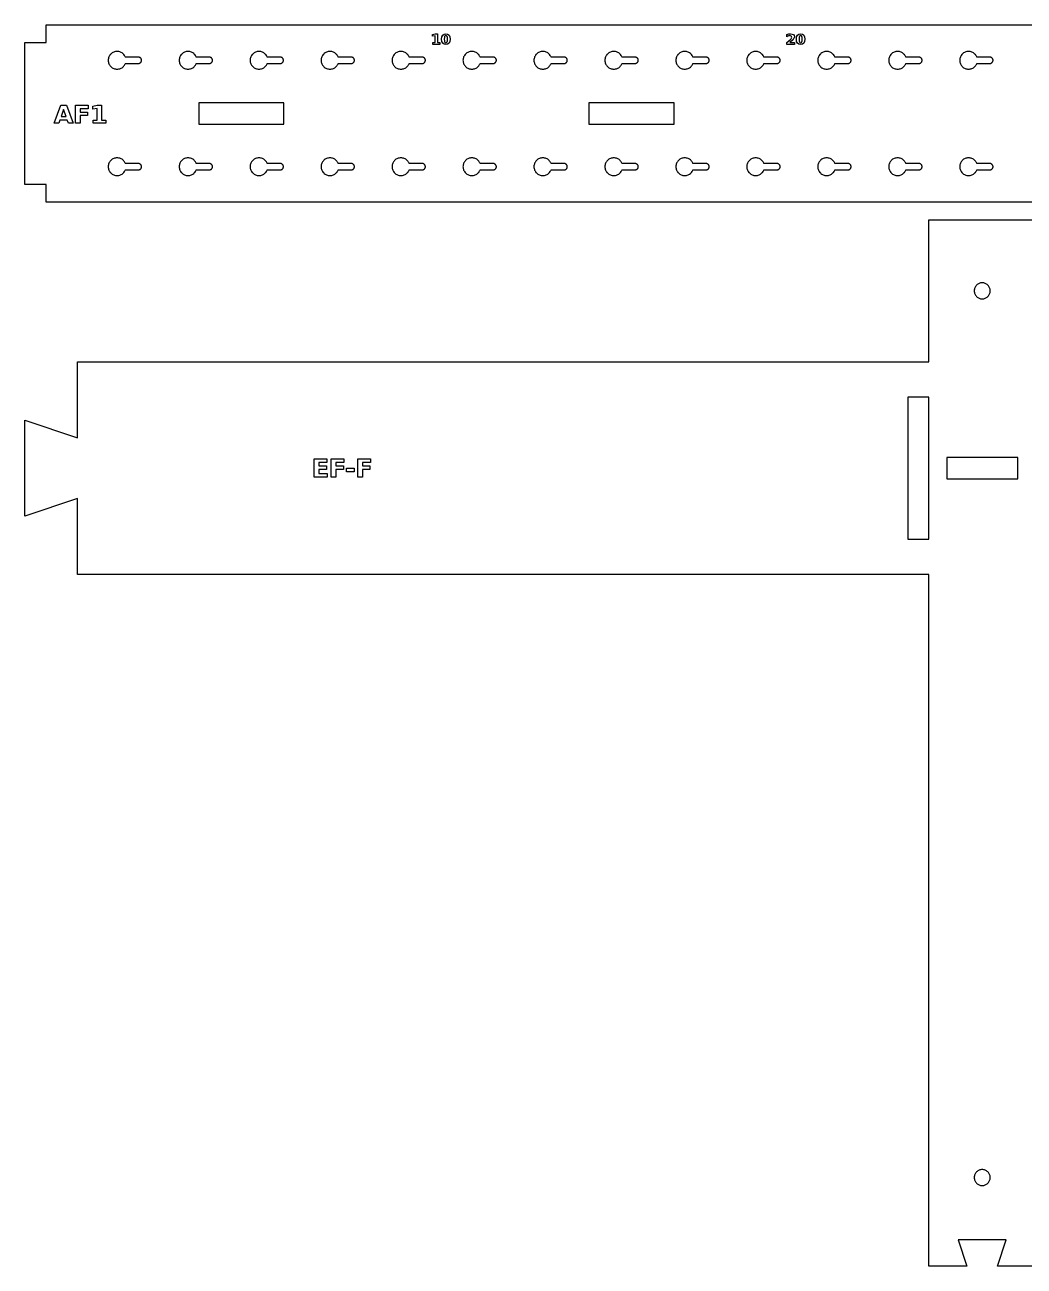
# Model space of a CAD drawing. Header units: millimetres. Extents: x 12 to 587, y 12 to 362.
# Drawn here: x 12.5 to 294.2, y 12.5 to 362.5 of the extents above; entities that cross this region are included whole.
import ezdxf

# ---------------------------------------------------------------- set-up
doc = ezdxf.new("R2010")
doc.units = ezdxf.units.MM
doc.layers.add('CUT', color=1, linetype='Continuous')
doc.layers.add('ENGRAVE', color=5, linetype='Continuous')

msp = doc.modelspace()

# ---------------------------------------------------------------- linework, layer by layer
at = {"layer": 'CUT', "color": 1}
for points in [[(18.5, 362.5), (448.5, 362.5), (448.5, 343.24), (458.4, 346.5), (458.4, 328.5), (448.5, 331.76), (448.5, 312.5), (18.5, 312.5), (18.5, 317.5), (12.5, 317.5), (12.5, 357.5), (18.5, 357.5)], [(40.43, 350.91), (40.58, 351.11), (40.7, 351.32), (40.81, 351.54), (40.83, 351.6), (44.5, 351.6), (44.59, 351.6), (44.68, 351.62), (44.76, 351.64), (44.84, 351.67), (44.92, 351.71), (45, 351.75), (45.07, 351.8), (45.14, 351.86), (45.2, 351.93), (45.25, 352), (45.29, 352.08), (45.33, 352.16), (45.36, 352.24), (45.38, 352.32), (45.4, 352.41), (45.4, 352.5), (45.4, 352.59), (45.38, 352.68), (45.36, 352.76), (45.33, 352.84), (45.29, 352.92), (45.25, 353), (45.2, 353.07), (45.14, 353.14), (45.07, 353.2), (45, 353.25), (44.92, 353.29), (44.84, 353.33), (44.76, 353.36), (44.68, 353.38), (44.59, 353.4), (44.5, 353.4), (40.83, 353.4), (40.81, 353.46), (40.7, 353.68), (40.58, 353.89), (40.43, 354.09), (40.27, 354.27), (40.09, 354.43), (39.89, 354.58), (39.68, 354.7), (39.46, 354.81), (39.23, 354.89), (38.99, 354.95), (38.75, 354.99), (38.5, 355), (38.25, 354.99), (38.01, 354.95), (37.77, 354.89), (37.54, 354.81), (37.32, 354.7), (37.11, 354.58), (36.91, 354.43), (36.73, 354.27), (36.57, 354.09), (36.42, 353.89), (36.3, 353.68), (36.19, 353.46), (36.11, 353.23), (36.05, 352.99), (36.01, 352.75), (36, 352.5), (36.01, 352.25), (36.05, 352.01), (36.11, 351.77), (36.19, 351.54), (36.3, 351.32), (36.42, 351.11), (36.57, 350.91), (36.73, 350.73), (36.91, 350.57), (37.11, 350.42), (37.32, 350.3), (37.54, 350.19), (37.77, 350.11), (38.01, 350.05), (38.25, 350.01), (38.5, 350), (38.75, 350.01), (38.99, 350.05), (39.23, 350.11), (39.46, 350.19), (39.68, 350.3), (39.89, 350.42), (40.09, 350.57), (40.27, 350.73)], [(60.43, 350.91), (60.58, 351.11), (60.7, 351.32), (60.81, 351.54), (60.83, 351.6), (64.5, 351.6), (64.59, 351.6), (64.68, 351.62), (64.76, 351.64), (64.84, 351.67), (64.92, 351.71), (65, 351.75), (65.07, 351.8), (65.14, 351.86), (65.2, 351.93), (65.25, 352), (65.29, 352.08), (65.33, 352.16), (65.36, 352.24), (65.38, 352.32), (65.4, 352.41), (65.4, 352.5), (65.4, 352.59), (65.38, 352.68), (65.36, 352.76), (65.33, 352.84), (65.29, 352.92), (65.25, 353), (65.2, 353.07), (65.14, 353.14), (65.07, 353.2), (65, 353.25), (64.92, 353.29), (64.84, 353.33), (64.76, 353.36), (64.68, 353.38), (64.59, 353.4), (64.5, 353.4), (60.83, 353.4), (60.81, 353.46), (60.7, 353.68), (60.58, 353.89), (60.43, 354.09), (60.27, 354.27), (60.09, 354.43), (59.89, 354.58), (59.68, 354.7), (59.46, 354.81), (59.23, 354.89), (58.99, 354.95), (58.75, 354.99), (58.5, 355), (58.25, 354.99), (58.01, 354.95), (57.77, 354.89), (57.54, 354.81), (57.32, 354.7), (57.11, 354.58), (56.91, 354.43), (56.73, 354.27), (56.57, 354.09), (56.42, 353.89), (56.3, 353.68), (56.19, 353.46), (56.11, 353.23), (56.05, 352.99), (56.01, 352.75), (56, 352.5), (56.01, 352.25), (56.05, 352.01), (56.11, 351.77), (56.19, 351.54), (56.3, 351.32), (56.42, 351.11), (56.57, 350.91), (56.73, 350.73), (56.91, 350.57), (57.11, 350.42), (57.32, 350.3), (57.54, 350.19), (57.77, 350.11), (58.01, 350.05), (58.25, 350.01), (58.5, 350), (58.75, 350.01), (58.99, 350.05), (59.23, 350.11), (59.46, 350.19), (59.68, 350.3), (59.89, 350.42), (60.09, 350.57), (60.27, 350.73)], [(80.43, 350.91), (80.58, 351.11), (80.7, 351.32), (80.81, 351.54), (80.83, 351.6), (84.5, 351.6), (84.59, 351.6), (84.68, 351.62), (84.76, 351.64), (84.84, 351.67), (84.92, 351.71), (85, 351.75), (85.07, 351.8), (85.14, 351.86), (85.2, 351.93), (85.25, 352), (85.29, 352.08), (85.33, 352.16), (85.36, 352.24), (85.38, 352.32), (85.4, 352.41), (85.4, 352.5), (85.4, 352.59), (85.38, 352.68), (85.36, 352.76), (85.33, 352.84), (85.29, 352.92), (85.25, 353), (85.2, 353.07), (85.14, 353.14), (85.07, 353.2), (85, 353.25), (84.92, 353.29), (84.84, 353.33), (84.76, 353.36), (84.68, 353.38), (84.59, 353.4), (84.5, 353.4), (80.83, 353.4), (80.81, 353.46), (80.7, 353.68), (80.58, 353.89), (80.43, 354.09), (80.27, 354.27), (80.09, 354.43), (79.89, 354.58), (79.68, 354.7), (79.46, 354.81), (79.23, 354.89), (78.99, 354.95), (78.75, 354.99), (78.5, 355), (78.25, 354.99), (78.01, 354.95), (77.77, 354.89), (77.54, 354.81), (77.32, 354.7), (77.11, 354.58), (76.91, 354.43), (76.73, 354.27), (76.57, 354.09), (76.42, 353.89), (76.3, 353.68), (76.19, 353.46), (76.11, 353.23), (76.05, 352.99), (76.01, 352.75), (76, 352.5), (76.01, 352.25), (76.05, 352.01), (76.11, 351.77), (76.19, 351.54), (76.3, 351.32), (76.42, 351.11), (76.57, 350.91), (76.73, 350.73), (76.91, 350.57), (77.11, 350.42), (77.32, 350.3), (77.54, 350.19), (77.77, 350.11), (78.01, 350.05), (78.25, 350.01), (78.5, 350), (78.75, 350.01), (78.99, 350.05), (79.23, 350.11), (79.46, 350.19), (79.68, 350.3), (79.89, 350.42), (80.09, 350.57), (80.27, 350.73)], [(100.43, 350.91), (100.58, 351.11), (100.7, 351.32), (100.81, 351.54), (100.83, 351.6), (104.5, 351.6), (104.59, 351.6), (104.68, 351.62), (104.76, 351.64), (104.84, 351.67), (104.92, 351.71), (105, 351.75), (105.07, 351.8), (105.14, 351.86), (105.2, 351.93), (105.25, 352), (105.29, 352.08), (105.33, 352.16), (105.36, 352.24), (105.38, 352.32), (105.4, 352.41), (105.4, 352.5), (105.4, 352.59), (105.38, 352.68), (105.36, 352.76), (105.33, 352.84), (105.29, 352.92), (105.25, 353), (105.2, 353.07), (105.14, 353.14), (105.07, 353.2), (105, 353.25), (104.92, 353.29), (104.84, 353.33), (104.76, 353.36), (104.68, 353.38), (104.59, 353.4), (104.5, 353.4), (100.83, 353.4), (100.81, 353.46), (100.7, 353.68), (100.58, 353.89), (100.43, 354.09), (100.27, 354.27), (100.09, 354.43), (99.89, 354.58), (99.68, 354.7), (99.46, 354.81), (99.23, 354.89), (98.99, 354.95), (98.75, 354.99), (98.5, 355), (98.25, 354.99), (98.01, 354.95), (97.77, 354.89), (97.54, 354.81), (97.32, 354.7), (97.11, 354.58), (96.91, 354.43), (96.73, 354.27), (96.57, 354.09), (96.42, 353.89), (96.3, 353.68), (96.19, 353.46), (96.11, 353.23), (96.05, 352.99), (96.01, 352.75), (96, 352.5), (96.01, 352.25), (96.05, 352.01), (96.11, 351.77), (96.19, 351.54), (96.3, 351.32), (96.42, 351.11), (96.57, 350.91), (96.73, 350.73), (96.91, 350.57), (97.11, 350.42), (97.32, 350.3), (97.54, 350.19), (97.77, 350.11), (98.01, 350.05), (98.25, 350.01), (98.5, 350), (98.75, 350.01), (98.99, 350.05), (99.23, 350.11), (99.46, 350.19), (99.68, 350.3), (99.89, 350.42), (100.09, 350.57), (100.27, 350.73)], [(120.43, 350.91), (120.58, 351.11), (120.7, 351.32), (120.81, 351.54), (120.83, 351.6), (124.5, 351.6), (124.59, 351.6), (124.68, 351.62), (124.76, 351.64), (124.84, 351.67), (124.92, 351.71), (125, 351.75), (125.07, 351.8), (125.14, 351.86), (125.2, 351.93), (125.25, 352), (125.29, 352.08), (125.33, 352.16), (125.36, 352.24), (125.38, 352.32), (125.4, 352.41), (125.4, 352.5), (125.4, 352.59), (125.38, 352.68), (125.36, 352.76), (125.33, 352.84), (125.29, 352.92), (125.25, 353), (125.2, 353.07), (125.14, 353.14), (125.07, 353.2), (125, 353.25), (124.92, 353.29), (124.84, 353.33), (124.76, 353.36), (124.68, 353.38), (124.59, 353.4), (124.5, 353.4), (120.83, 353.4), (120.81, 353.46), (120.7, 353.68), (120.58, 353.89), (120.43, 354.09), (120.27, 354.27), (120.09, 354.43), (119.89, 354.58), (119.68, 354.7), (119.46, 354.81), (119.23, 354.89), (118.99, 354.95), (118.75, 354.99), (118.5, 355), (118.25, 354.99), (118.01, 354.95), (117.77, 354.89), (117.54, 354.81), (117.32, 354.7), (117.11, 354.58), (116.91, 354.43), (116.73, 354.27), (116.57, 354.09), (116.42, 353.89), (116.3, 353.68), (116.19, 353.46), (116.11, 353.23), (116.05, 352.99), (116.01, 352.75), (116, 352.5), (116.01, 352.25), (116.05, 352.01), (116.11, 351.77), (116.19, 351.54), (116.3, 351.32), (116.42, 351.11), (116.57, 350.91), (116.73, 350.73), (116.91, 350.57), (117.11, 350.42), (117.32, 350.3), (117.54, 350.19), (117.77, 350.11), (118.01, 350.05), (118.25, 350.01), (118.5, 350), (118.75, 350.01), (118.99, 350.05), (119.23, 350.11), (119.46, 350.19), (119.68, 350.3), (119.89, 350.42), (120.09, 350.57), (120.27, 350.73)], [(140.43, 350.91), (140.58, 351.11), (140.7, 351.32), (140.81, 351.54), (140.83, 351.6), (144.5, 351.6), (144.59, 351.6), (144.68, 351.62), (144.76, 351.64), (144.84, 351.67), (144.92, 351.71), (145, 351.75), (145.07, 351.8), (145.14, 351.86), (145.2, 351.93), (145.25, 352), (145.29, 352.08), (145.33, 352.16), (145.36, 352.24), (145.38, 352.32), (145.4, 352.41), (145.4, 352.5), (145.4, 352.59), (145.38, 352.68), (145.36, 352.76), (145.33, 352.84), (145.29, 352.92), (145.25, 353), (145.2, 353.07), (145.14, 353.14), (145.07, 353.2), (145, 353.25), (144.92, 353.29), (144.84, 353.33), (144.76, 353.36), (144.68, 353.38), (144.59, 353.4), (144.5, 353.4), (140.83, 353.4), (140.81, 353.46), (140.7, 353.68), (140.58, 353.89), (140.43, 354.09), (140.27, 354.27), (140.09, 354.43), (139.89, 354.58), (139.68, 354.7), (139.46, 354.81), (139.23, 354.89), (138.99, 354.95), (138.75, 354.99), (138.5, 355), (138.25, 354.99), (138.01, 354.95), (137.77, 354.89), (137.54, 354.81), (137.32, 354.7), (137.11, 354.58), (136.91, 354.43), (136.73, 354.27), (136.57, 354.09), (136.42, 353.89), (136.3, 353.68), (136.19, 353.46), (136.11, 353.23), (136.05, 352.99), (136.01, 352.75), (136, 352.5), (136.01, 352.25), (136.05, 352.01), (136.11, 351.77), (136.19, 351.54), (136.3, 351.32), (136.42, 351.11), (136.57, 350.91), (136.73, 350.73), (136.91, 350.57), (137.11, 350.42), (137.32, 350.3), (137.54, 350.19), (137.77, 350.11), (138.01, 350.05), (138.25, 350.01), (138.5, 350), (138.75, 350.01), (138.99, 350.05), (139.23, 350.11), (139.46, 350.19), (139.68, 350.3), (139.89, 350.42), (140.09, 350.57), (140.27, 350.73)], [(160.43, 350.91), (160.58, 351.11), (160.7, 351.32), (160.81, 351.54), (160.83, 351.6), (164.5, 351.6), (164.59, 351.6), (164.68, 351.62), (164.76, 351.64), (164.84, 351.67), (164.92, 351.71), (165, 351.75), (165.07, 351.8), (165.14, 351.86), (165.2, 351.93), (165.25, 352), (165.29, 352.08), (165.33, 352.16), (165.36, 352.24), (165.38, 352.32), (165.4, 352.41), (165.4, 352.5), (165.4, 352.59), (165.38, 352.68), (165.36, 352.76), (165.33, 352.84), (165.29, 352.92), (165.25, 353), (165.2, 353.07), (165.14, 353.14), (165.07, 353.2), (165, 353.25), (164.92, 353.29), (164.84, 353.33), (164.76, 353.36), (164.68, 353.38), (164.59, 353.4), (164.5, 353.4), (160.83, 353.4), (160.81, 353.46), (160.7, 353.68), (160.58, 353.89), (160.43, 354.09), (160.27, 354.27), (160.09, 354.43), (159.89, 354.58), (159.68, 354.7), (159.46, 354.81), (159.23, 354.89), (158.99, 354.95), (158.75, 354.99), (158.5, 355), (158.25, 354.99), (158.01, 354.95), (157.77, 354.89), (157.54, 354.81), (157.32, 354.7), (157.11, 354.58), (156.91, 354.43), (156.73, 354.27), (156.57, 354.09), (156.42, 353.89), (156.3, 353.68), (156.19, 353.46), (156.11, 353.23), (156.05, 352.99), (156.01, 352.75), (156, 352.5), (156.01, 352.25), (156.05, 352.01), (156.11, 351.77), (156.19, 351.54), (156.3, 351.32), (156.42, 351.11), (156.57, 350.91), (156.73, 350.73), (156.91, 350.57), (157.11, 350.42), (157.32, 350.3), (157.54, 350.19), (157.77, 350.11), (158.01, 350.05), (158.25, 350.01), (158.5, 350), (158.75, 350.01), (158.99, 350.05), (159.23, 350.11), (159.46, 350.19), (159.68, 350.3), (159.89, 350.42), (160.09, 350.57), (160.27, 350.73)], [(180.43, 350.91), (180.58, 351.11), (180.7, 351.32), (180.81, 351.54), (180.83, 351.6), (184.5, 351.6), (184.59, 351.6), (184.68, 351.62), (184.76, 351.64), (184.84, 351.67), (184.92, 351.71), (185, 351.75), (185.07, 351.8), (185.14, 351.86), (185.2, 351.93), (185.25, 352), (185.29, 352.08), (185.33, 352.16), (185.36, 352.24), (185.38, 352.32), (185.4, 352.41), (185.4, 352.5), (185.4, 352.59), (185.38, 352.68), (185.36, 352.76), (185.33, 352.84), (185.29, 352.92), (185.25, 353), (185.2, 353.07), (185.14, 353.14), (185.07, 353.2), (185, 353.25), (184.92, 353.29), (184.84, 353.33), (184.76, 353.36), (184.68, 353.38), (184.59, 353.4), (184.5, 353.4), (180.83, 353.4), (180.81, 353.46), (180.7, 353.68), (180.58, 353.89), (180.43, 354.09), (180.27, 354.27), (180.09, 354.43), (179.89, 354.58), (179.68, 354.7), (179.46, 354.81), (179.23, 354.89), (178.99, 354.95), (178.75, 354.99), (178.5, 355), (178.25, 354.99), (178.01, 354.95), (177.77, 354.89), (177.54, 354.81), (177.32, 354.7), (177.11, 354.58), (176.91, 354.43), (176.73, 354.27), (176.57, 354.09), (176.42, 353.89), (176.3, 353.68), (176.19, 353.46), (176.11, 353.23), (176.05, 352.99), (176.01, 352.75), (176, 352.5), (176.01, 352.25), (176.05, 352.01), (176.11, 351.77), (176.19, 351.54), (176.3, 351.32), (176.42, 351.11), (176.57, 350.91), (176.73, 350.73), (176.91, 350.57), (177.11, 350.42), (177.32, 350.3), (177.54, 350.19), (177.77, 350.11), (178.01, 350.05), (178.25, 350.01), (178.5, 350), (178.75, 350.01), (178.99, 350.05), (179.23, 350.11), (179.46, 350.19), (179.68, 350.3), (179.89, 350.42), (180.09, 350.57), (180.27, 350.73)], [(200.43, 350.91), (200.58, 351.11), (200.7, 351.32), (200.81, 351.54), (200.83, 351.6), (204.5, 351.6), (204.59, 351.6), (204.68, 351.62), (204.76, 351.64), (204.84, 351.67), (204.92, 351.71), (205, 351.75), (205.07, 351.8), (205.14, 351.86), (205.2, 351.93), (205.25, 352), (205.29, 352.08), (205.33, 352.16), (205.36, 352.24), (205.38, 352.32), (205.4, 352.41), (205.4, 352.5), (205.4, 352.59), (205.38, 352.68), (205.36, 352.76), (205.33, 352.84), (205.29, 352.92), (205.25, 353), (205.2, 353.07), (205.14, 353.14), (205.07, 353.2), (205, 353.25), (204.92, 353.29), (204.84, 353.33), (204.76, 353.36), (204.68, 353.38), (204.59, 353.4), (204.5, 353.4), (200.83, 353.4), (200.81, 353.46), (200.7, 353.68), (200.58, 353.89), (200.43, 354.09), (200.27, 354.27), (200.09, 354.43), (199.89, 354.58), (199.68, 354.7), (199.46, 354.81), (199.23, 354.89), (198.99, 354.95), (198.75, 354.99), (198.5, 355), (198.25, 354.99), (198.01, 354.95), (197.77, 354.89), (197.54, 354.81), (197.32, 354.7), (197.11, 354.58), (196.91, 354.43), (196.73, 354.27), (196.57, 354.09), (196.42, 353.89), (196.3, 353.68), (196.19, 353.46), (196.11, 353.23), (196.05, 352.99), (196.01, 352.75), (196, 352.5), (196.01, 352.25), (196.05, 352.01), (196.11, 351.77), (196.19, 351.54), (196.3, 351.32), (196.42, 351.11), (196.57, 350.91), (196.73, 350.73), (196.91, 350.57), (197.11, 350.42), (197.32, 350.3), (197.54, 350.19), (197.77, 350.11), (198.01, 350.05), (198.25, 350.01), (198.5, 350), (198.75, 350.01), (198.99, 350.05), (199.23, 350.11), (199.46, 350.19), (199.68, 350.3), (199.89, 350.42), (200.09, 350.57), (200.27, 350.73)], [(220.27, 350.73), (220.43, 350.91), (220.58, 351.11), (220.7, 351.32), (220.81, 351.54), (220.83, 351.6), (224.5, 351.6), (224.59, 351.6), (224.68, 351.62), (224.76, 351.64), (224.84, 351.67), (224.92, 351.71), (225, 351.75), (225.07, 351.8), (225.14, 351.86), (225.2, 351.93), (225.25, 352), (225.29, 352.08), (225.33, 352.16), (225.36, 352.24), (225.38, 352.32), (225.4, 352.41), (225.4, 352.5), (225.4, 352.59), (225.38, 352.68), (225.36, 352.76), (225.33, 352.84), (225.29, 352.92), (225.25, 353), (225.2, 353.07), (225.14, 353.14), (225.07, 353.2), (225, 353.25), (224.92, 353.29), (224.84, 353.33), (224.76, 353.36), (224.68, 353.38), (224.59, 353.4), (224.5, 353.4), (220.83, 353.4), (220.81, 353.46), (220.7, 353.68), (220.58, 353.89), (220.43, 354.09), (220.27, 354.27), (220.09, 354.43), (219.89, 354.58), (219.68, 354.7), (219.46, 354.81), (219.23, 354.89), (218.99, 354.95), (218.75, 354.99), (218.5, 355), (218.25, 354.99), (218.01, 354.95), (217.77, 354.89), (217.54, 354.81), (217.32, 354.7), (217.11, 354.58), (216.91, 354.43), (216.73, 354.27), (216.57, 354.09), (216.42, 353.89), (216.3, 353.68), (216.19, 353.46), (216.11, 353.23), (216.05, 352.99), (216.01, 352.75), (216, 352.5), (216.01, 352.25), (216.05, 352.01), (216.11, 351.77), (216.19, 351.54), (216.3, 351.32), (216.42, 351.11), (216.57, 350.91), (216.73, 350.73), (216.91, 350.57), (217.11, 350.42), (217.32, 350.3), (217.54, 350.19), (217.77, 350.11), (218.01, 350.05), (218.25, 350.01), (218.5, 350), (218.75, 350.01), (218.99, 350.05), (219.23, 350.11), (219.46, 350.19), (219.68, 350.3), (219.89, 350.42), (220.09, 350.57)], [(240.27, 350.73), (240.43, 350.91), (240.58, 351.11), (240.7, 351.32), (240.81, 351.54), (240.83, 351.6), (244.5, 351.6), (244.59, 351.6), (244.68, 351.62), (244.76, 351.64), (244.84, 351.67), (244.92, 351.71), (245, 351.75), (245.07, 351.8), (245.14, 351.86), (245.2, 351.93), (245.25, 352), (245.29, 352.08), (245.33, 352.16), (245.36, 352.24), (245.38, 352.32), (245.4, 352.41), (245.4, 352.5), (245.4, 352.59), (245.38, 352.68), (245.36, 352.76), (245.33, 352.84), (245.29, 352.92), (245.25, 353), (245.2, 353.07), (245.14, 353.14), (245.07, 353.2), (245, 353.25), (244.92, 353.29), (244.84, 353.33), (244.76, 353.36), (244.68, 353.38), (244.59, 353.4), (244.5, 353.4), (240.83, 353.4), (240.81, 353.46), (240.7, 353.68), (240.58, 353.89), (240.43, 354.09), (240.27, 354.27), (240.09, 354.43), (239.89, 354.58), (239.68, 354.7), (239.46, 354.81), (239.23, 354.89), (238.99, 354.95), (238.75, 354.99), (238.5, 355), (238.25, 354.99), (238.01, 354.95), (237.77, 354.89), (237.54, 354.81), (237.32, 354.7), (237.11, 354.58), (236.91, 354.43), (236.73, 354.27), (236.57, 354.09), (236.42, 353.89), (236.3, 353.68), (236.19, 353.46), (236.11, 353.23), (236.05, 352.99), (236.01, 352.75), (236, 352.5), (236.01, 352.25), (236.05, 352.01), (236.11, 351.77), (236.19, 351.54), (236.3, 351.32), (236.42, 351.11), (236.57, 350.91), (236.73, 350.73), (236.91, 350.57), (237.11, 350.42), (237.32, 350.3), (237.54, 350.19), (237.77, 350.11), (238.01, 350.05), (238.25, 350.01), (238.5, 350), (238.75, 350.01), (238.99, 350.05), (239.23, 350.11), (239.46, 350.19), (239.68, 350.3), (239.89, 350.42), (240.09, 350.57)], [(260.43, 350.91), (260.58, 351.11), (260.7, 351.32), (260.81, 351.54), (260.83, 351.6), (264.5, 351.6), (264.59, 351.6), (264.68, 351.62), (264.76, 351.64), (264.84, 351.67), (264.92, 351.71), (265, 351.75), (265.07, 351.8), (265.14, 351.86), (265.2, 351.93), (265.25, 352), (265.29, 352.08), (265.33, 352.16), (265.36, 352.24), (265.38, 352.32), (265.4, 352.41), (265.4, 352.5), (265.4, 352.59), (265.38, 352.68), (265.36, 352.76), (265.33, 352.84), (265.29, 352.92), (265.25, 353), (265.2, 353.07), (265.14, 353.14), (265.07, 353.2), (265, 353.25), (264.92, 353.29), (264.84, 353.33), (264.76, 353.36), (264.68, 353.38), (264.59, 353.4), (264.5, 353.4), (260.83, 353.4), (260.81, 353.46), (260.7, 353.68), (260.58, 353.89), (260.43, 354.09), (260.27, 354.27), (260.09, 354.43), (259.89, 354.58), (259.68, 354.7), (259.46, 354.81), (259.23, 354.89), (258.99, 354.95), (258.75, 354.99), (258.5, 355), (258.25, 354.99), (258.01, 354.95), (257.77, 354.89), (257.54, 354.81), (257.32, 354.7), (257.11, 354.58), (256.91, 354.43), (256.73, 354.27), (256.57, 354.09), (256.42, 353.89), (256.3, 353.68), (256.19, 353.46), (256.11, 353.23), (256.05, 352.99), (256.01, 352.75), (256, 352.5), (256.01, 352.25), (256.05, 352.01), (256.11, 351.77), (256.19, 351.54), (256.3, 351.32), (256.42, 351.11), (256.57, 350.91), (256.73, 350.73), (256.91, 350.57), (257.11, 350.42), (257.32, 350.3), (257.54, 350.19), (257.77, 350.11), (258.01, 350.05), (258.25, 350.01), (258.5, 350), (258.75, 350.01), (258.99, 350.05), (259.23, 350.11), (259.46, 350.19), (259.68, 350.3), (259.89, 350.42), (260.09, 350.57), (260.27, 350.73)], [(280.43, 350.91), (280.58, 351.11), (280.7, 351.32), (280.81, 351.54), (280.83, 351.6), (284.5, 351.6), (284.59, 351.6), (284.68, 351.62), (284.76, 351.64), (284.84, 351.67), (284.92, 351.71), (285, 351.75), (285.07, 351.8), (285.14, 351.86), (285.2, 351.93), (285.25, 352), (285.29, 352.08), (285.33, 352.16), (285.36, 352.24), (285.38, 352.32), (285.4, 352.41), (285.4, 352.5), (285.4, 352.59), (285.38, 352.68), (285.36, 352.76), (285.33, 352.84), (285.29, 352.92), (285.25, 353), (285.2, 353.07), (285.14, 353.14), (285.07, 353.2), (285, 353.25), (284.92, 353.29), (284.84, 353.33), (284.76, 353.36), (284.68, 353.38), (284.59, 353.4), (284.5, 353.4), (280.83, 353.4), (280.81, 353.46), (280.7, 353.68), (280.58, 353.89), (280.43, 354.09), (280.27, 354.27), (280.09, 354.43), (279.89, 354.58), (279.68, 354.7), (279.46, 354.81), (279.23, 354.89), (278.99, 354.95), (278.75, 354.99), (278.5, 355), (278.25, 354.99), (278.01, 354.95), (277.77, 354.89), (277.54, 354.81), (277.32, 354.7), (277.11, 354.58), (276.91, 354.43), (276.73, 354.27), (276.57, 354.09), (276.42, 353.89), (276.3, 353.68), (276.19, 353.46), (276.11, 353.23), (276.05, 352.99), (276.01, 352.75), (276, 352.5), (276.01, 352.25), (276.05, 352.01), (276.11, 351.77), (276.19, 351.54), (276.3, 351.32), (276.42, 351.11), (276.57, 350.91), (276.73, 350.73), (276.91, 350.57), (277.11, 350.42), (277.32, 350.3), (277.54, 350.19), (277.77, 350.11), (278.01, 350.05), (278.25, 350.01), (278.5, 350), (278.75, 350.01), (278.99, 350.05), (279.23, 350.11), (279.46, 350.19), (279.68, 350.3), (279.89, 350.42), (280.09, 350.57), (280.27, 350.73)], [(85.5, 334.5), (85.5, 340.5), (61.5, 340.5), (61.5, 334.5)], [(195.5, 334.5), (195.5, 340.5), (171.5, 340.5), (171.5, 334.5)], [(40.43, 320.91), (40.58, 321.11), (40.7, 321.32), (40.81, 321.54), (40.83, 321.6), (44.5, 321.6), (44.59, 321.6), (44.68, 321.62), (44.76, 321.64), (44.84, 321.67), (44.92, 321.71), (45, 321.75), (45.07, 321.8), (45.14, 321.86), (45.2, 321.93), (45.25, 322), (45.29, 322.08), (45.33, 322.16), (45.36, 322.24), (45.38, 322.32), (45.4, 322.41), (45.4, 322.5), (45.4, 322.59), (45.38, 322.68), (45.36, 322.76), (45.33, 322.84), (45.29, 322.92), (45.25, 323), (45.2, 323.07), (45.14, 323.14), (45.07, 323.2), (45, 323.25), (44.92, 323.29), (44.84, 323.33), (44.76, 323.36), (44.68, 323.38), (44.59, 323.4), (44.5, 323.4), (40.83, 323.4), (40.81, 323.46), (40.7, 323.68), (40.58, 323.89), (40.43, 324.09), (40.27, 324.27), (40.09, 324.43), (39.89, 324.58), (39.68, 324.7), (39.46, 324.81), (39.23, 324.89), (38.99, 324.95), (38.75, 324.99), (38.5, 325), (38.25, 324.99), (38.01, 324.95), (37.77, 324.89), (37.54, 324.81), (37.32, 324.7), (37.11, 324.58), (36.91, 324.43), (36.73, 324.27), (36.57, 324.09), (36.42, 323.89), (36.3, 323.68), (36.19, 323.46), (36.11, 323.23), (36.05, 322.99), (36.01, 322.75), (36, 322.5), (36.01, 322.25), (36.05, 322.01), (36.11, 321.77), (36.19, 321.54), (36.3, 321.32), (36.42, 321.11), (36.57, 320.91), (36.73, 320.73), (36.91, 320.57), (37.11, 320.42), (37.32, 320.3), (37.54, 320.19), (37.77, 320.11), (38.01, 320.05), (38.25, 320.01), (38.5, 320), (38.75, 320.01), (38.99, 320.05), (39.23, 320.11), (39.46, 320.19), (39.68, 320.3), (39.89, 320.42), (40.09, 320.57), (40.27, 320.73)], [(60.43, 320.91), (60.58, 321.11), (60.7, 321.32), (60.81, 321.54), (60.83, 321.6), (64.5, 321.6), (64.59, 321.6), (64.68, 321.62), (64.76, 321.64), (64.84, 321.67), (64.92, 321.71), (65, 321.75), (65.07, 321.8), (65.14, 321.86), (65.2, 321.93), (65.25, 322), (65.29, 322.08), (65.33, 322.16), (65.36, 322.24), (65.38, 322.32), (65.4, 322.41), (65.4, 322.5), (65.4, 322.59), (65.38, 322.68), (65.36, 322.76), (65.33, 322.84), (65.29, 322.92), (65.25, 323), (65.2, 323.07), (65.14, 323.14), (65.07, 323.2), (65, 323.25), (64.92, 323.29), (64.84, 323.33), (64.76, 323.36), (64.68, 323.38), (64.59, 323.4), (64.5, 323.4), (60.83, 323.4), (60.81, 323.46), (60.7, 323.68), (60.58, 323.89), (60.43, 324.09), (60.27, 324.27), (60.09, 324.43), (59.89, 324.58), (59.68, 324.7), (59.46, 324.81), (59.23, 324.89), (58.99, 324.95), (58.75, 324.99), (58.5, 325), (58.25, 324.99), (58.01, 324.95), (57.77, 324.89), (57.54, 324.81), (57.32, 324.7), (57.11, 324.58), (56.91, 324.43), (56.73, 324.27), (56.57, 324.09), (56.42, 323.89), (56.3, 323.68), (56.19, 323.46), (56.11, 323.23), (56.05, 322.99), (56.01, 322.75), (56, 322.5), (56.01, 322.25), (56.05, 322.01), (56.11, 321.77), (56.19, 321.54), (56.3, 321.32), (56.42, 321.11), (56.57, 320.91), (56.73, 320.73), (56.91, 320.57), (57.11, 320.42), (57.32, 320.3), (57.54, 320.19), (57.77, 320.11), (58.01, 320.05), (58.25, 320.01), (58.5, 320), (58.75, 320.01), (58.99, 320.05), (59.23, 320.11), (59.46, 320.19), (59.68, 320.3), (59.89, 320.42), (60.09, 320.57), (60.27, 320.73)], [(80.43, 320.91), (80.58, 321.11), (80.7, 321.32), (80.81, 321.54), (80.83, 321.6), (84.5, 321.6), (84.59, 321.6), (84.68, 321.62), (84.76, 321.64), (84.84, 321.67), (84.92, 321.71), (85, 321.75), (85.07, 321.8), (85.14, 321.86), (85.2, 321.93), (85.25, 322), (85.29, 322.08), (85.33, 322.16), (85.36, 322.24), (85.38, 322.32), (85.4, 322.41), (85.4, 322.5), (85.4, 322.59), (85.38, 322.68), (85.36, 322.76), (85.33, 322.84), (85.29, 322.92), (85.25, 323), (85.2, 323.07), (85.14, 323.14), (85.07, 323.2), (85, 323.25), (84.92, 323.29), (84.84, 323.33), (84.76, 323.36), (84.68, 323.38), (84.59, 323.4), (84.5, 323.4), (80.83, 323.4), (80.81, 323.46), (80.7, 323.68), (80.58, 323.89), (80.43, 324.09), (80.27, 324.27), (80.09, 324.43), (79.89, 324.58), (79.68, 324.7), (79.46, 324.81), (79.23, 324.89), (78.99, 324.95), (78.75, 324.99), (78.5, 325), (78.25, 324.99), (78.01, 324.95), (77.77, 324.89), (77.54, 324.81), (77.32, 324.7), (77.11, 324.58), (76.91, 324.43), (76.73, 324.27), (76.57, 324.09), (76.42, 323.89), (76.3, 323.68), (76.19, 323.46), (76.11, 323.23), (76.05, 322.99), (76.01, 322.75), (76, 322.5), (76.01, 322.25), (76.05, 322.01), (76.11, 321.77), (76.19, 321.54), (76.3, 321.32), (76.42, 321.11), (76.57, 320.91), (76.73, 320.73), (76.91, 320.57), (77.11, 320.42), (77.32, 320.3), (77.54, 320.19), (77.77, 320.11), (78.01, 320.05), (78.25, 320.01), (78.5, 320), (78.75, 320.01), (78.99, 320.05), (79.23, 320.11), (79.46, 320.19), (79.68, 320.3), (79.89, 320.42), (80.09, 320.57), (80.27, 320.73)], [(100.43, 320.91), (100.58, 321.11), (100.7, 321.32), (100.81, 321.54), (100.83, 321.6), (104.5, 321.6), (104.59, 321.6), (104.68, 321.62), (104.76, 321.64), (104.84, 321.67), (104.92, 321.71), (105, 321.75), (105.07, 321.8), (105.14, 321.86), (105.2, 321.93), (105.25, 322), (105.29, 322.08), (105.33, 322.16), (105.36, 322.24), (105.38, 322.32), (105.4, 322.41), (105.4, 322.5), (105.4, 322.59), (105.38, 322.68), (105.36, 322.76), (105.33, 322.84), (105.29, 322.92), (105.25, 323), (105.2, 323.07), (105.14, 323.14), (105.07, 323.2), (105, 323.25), (104.92, 323.29), (104.84, 323.33), (104.76, 323.36), (104.68, 323.38), (104.59, 323.4), (104.5, 323.4), (100.83, 323.4), (100.81, 323.46), (100.7, 323.68), (100.58, 323.89), (100.43, 324.09), (100.27, 324.27), (100.09, 324.43), (99.89, 324.58), (99.68, 324.7), (99.46, 324.81), (99.23, 324.89), (98.99, 324.95), (98.75, 324.99), (98.5, 325), (98.25, 324.99), (98.01, 324.95), (97.77, 324.89), (97.54, 324.81), (97.32, 324.7), (97.11, 324.58), (96.91, 324.43), (96.73, 324.27), (96.57, 324.09), (96.42, 323.89), (96.3, 323.68), (96.19, 323.46), (96.11, 323.23), (96.05, 322.99), (96.01, 322.75), (96, 322.5), (96.01, 322.25), (96.05, 322.01), (96.11, 321.77), (96.19, 321.54), (96.3, 321.32), (96.42, 321.11), (96.57, 320.91), (96.73, 320.73), (96.91, 320.57), (97.11, 320.42), (97.32, 320.3), (97.54, 320.19), (97.77, 320.11), (98.01, 320.05), (98.25, 320.01), (98.5, 320), (98.75, 320.01), (98.99, 320.05), (99.23, 320.11), (99.46, 320.19), (99.68, 320.3), (99.89, 320.42), (100.09, 320.57), (100.27, 320.73)], [(120.27, 320.73), (120.43, 320.91), (120.58, 321.11), (120.7, 321.32), (120.81, 321.54), (120.83, 321.6), (124.5, 321.6), (124.59, 321.6), (124.68, 321.62), (124.76, 321.64), (124.84, 321.67), (124.92, 321.71), (125, 321.75), (125.07, 321.8), (125.14, 321.86), (125.2, 321.93), (125.25, 322), (125.29, 322.08), (125.33, 322.16), (125.36, 322.24), (125.38, 322.32), (125.4, 322.41), (125.4, 322.5), (125.4, 322.59), (125.38, 322.68), (125.36, 322.76), (125.33, 322.84), (125.29, 322.92), (125.25, 323), (125.2, 323.07), (125.14, 323.14), (125.07, 323.2), (125, 323.25), (124.92, 323.29), (124.84, 323.33), (124.76, 323.36), (124.68, 323.38), (124.59, 323.4), (124.5, 323.4), (120.83, 323.4), (120.81, 323.46), (120.7, 323.68), (120.58, 323.89), (120.43, 324.09), (120.27, 324.27), (120.09, 324.43), (119.89, 324.58), (119.68, 324.7), (119.46, 324.81), (119.23, 324.89), (118.99, 324.95), (118.75, 324.99), (118.5, 325), (118.25, 324.99), (118.01, 324.95), (117.77, 324.89), (117.54, 324.81), (117.32, 324.7), (117.11, 324.58), (116.91, 324.43), (116.73, 324.27), (116.57, 324.09), (116.42, 323.89), (116.3, 323.68), (116.19, 323.46), (116.11, 323.23), (116.05, 322.99), (116.01, 322.75), (116, 322.5), (116.01, 322.25), (116.05, 322.01), (116.11, 321.77), (116.19, 321.54), (116.3, 321.32), (116.42, 321.11), (116.57, 320.91), (116.73, 320.73), (116.91, 320.57), (117.11, 320.42), (117.32, 320.3), (117.54, 320.19), (117.77, 320.11), (118.01, 320.05), (118.25, 320.01), (118.5, 320), (118.75, 320.01), (118.99, 320.05), (119.23, 320.11), (119.46, 320.19), (119.68, 320.3), (119.89, 320.42), (120.09, 320.57)], [(140.27, 320.73), (140.43, 320.91), (140.58, 321.11), (140.7, 321.32), (140.81, 321.54), (140.83, 321.6), (144.5, 321.6), (144.59, 321.6), (144.68, 321.62), (144.76, 321.64), (144.84, 321.67), (144.92, 321.71), (145, 321.75), (145.07, 321.8), (145.14, 321.86), (145.2, 321.93), (145.25, 322), (145.29, 322.08), (145.33, 322.16), (145.36, 322.24), (145.38, 322.32), (145.4, 322.41), (145.4, 322.5), (145.4, 322.59), (145.38, 322.68), (145.36, 322.76), (145.33, 322.84), (145.29, 322.92), (145.25, 323), (145.2, 323.07), (145.14, 323.14), (145.07, 323.2), (145, 323.25), (144.92, 323.29), (144.84, 323.33), (144.76, 323.36), (144.68, 323.38), (144.59, 323.4), (144.5, 323.4), (140.83, 323.4), (140.81, 323.46), (140.7, 323.68), (140.58, 323.89), (140.43, 324.09), (140.27, 324.27), (140.09, 324.43), (139.89, 324.58), (139.68, 324.7), (139.46, 324.81), (139.23, 324.89), (138.99, 324.95), (138.75, 324.99), (138.5, 325), (138.25, 324.99), (138.01, 324.95), (137.77, 324.89), (137.54, 324.81), (137.32, 324.7), (137.11, 324.58), (136.91, 324.43), (136.73, 324.27), (136.57, 324.09), (136.42, 323.89), (136.3, 323.68), (136.19, 323.46), (136.11, 323.23), (136.05, 322.99), (136.01, 322.75), (136, 322.5), (136.01, 322.25), (136.05, 322.01), (136.11, 321.77), (136.19, 321.54), (136.3, 321.32), (136.42, 321.11), (136.57, 320.91), (136.73, 320.73), (136.91, 320.57), (137.11, 320.42), (137.32, 320.3), (137.54, 320.19), (137.77, 320.11), (138.01, 320.05), (138.25, 320.01), (138.5, 320), (138.75, 320.01), (138.99, 320.05), (139.23, 320.11), (139.46, 320.19), (139.68, 320.3), (139.89, 320.42), (140.09, 320.57)], [(160.43, 320.91), (160.58, 321.11), (160.7, 321.32), (160.81, 321.54), (160.83, 321.6), (164.5, 321.6), (164.59, 321.6), (164.68, 321.62), (164.76, 321.64), (164.84, 321.67), (164.92, 321.71), (165, 321.75), (165.07, 321.8), (165.14, 321.86), (165.2, 321.93), (165.25, 322), (165.29, 322.08), (165.33, 322.16), (165.36, 322.24), (165.38, 322.32), (165.4, 322.41), (165.4, 322.5), (165.4, 322.59), (165.38, 322.68), (165.36, 322.76), (165.33, 322.84), (165.29, 322.92), (165.25, 323), (165.2, 323.07), (165.14, 323.14), (165.07, 323.2), (165, 323.25), (164.92, 323.29), (164.84, 323.33), (164.76, 323.36), (164.68, 323.38), (164.59, 323.4), (164.5, 323.4), (160.83, 323.4), (160.81, 323.46), (160.7, 323.68), (160.58, 323.89), (160.43, 324.09), (160.27, 324.27), (160.09, 324.43), (159.89, 324.58), (159.68, 324.7), (159.46, 324.81), (159.23, 324.89), (158.99, 324.95), (158.75, 324.99), (158.5, 325), (158.25, 324.99), (158.01, 324.95), (157.77, 324.89), (157.54, 324.81), (157.32, 324.7), (157.11, 324.58), (156.91, 324.43), (156.73, 324.27), (156.57, 324.09), (156.42, 323.89), (156.3, 323.68), (156.19, 323.46), (156.11, 323.23), (156.05, 322.99), (156.01, 322.75), (156, 322.5), (156.01, 322.25), (156.05, 322.01), (156.11, 321.77), (156.19, 321.54), (156.3, 321.32), (156.42, 321.11), (156.57, 320.91), (156.73, 320.73), (156.91, 320.57), (157.11, 320.42), (157.32, 320.3), (157.54, 320.19), (157.77, 320.11), (158.01, 320.05), (158.25, 320.01), (158.5, 320), (158.75, 320.01), (158.99, 320.05), (159.23, 320.11), (159.46, 320.19), (159.68, 320.3), (159.89, 320.42), (160.09, 320.57), (160.27, 320.73)], [(180.43, 320.91), (180.58, 321.11), (180.7, 321.32), (180.81, 321.54), (180.83, 321.6), (184.5, 321.6), (184.59, 321.6), (184.68, 321.62), (184.76, 321.64), (184.84, 321.67), (184.92, 321.71), (185, 321.75), (185.07, 321.8), (185.14, 321.86), (185.2, 321.93), (185.25, 322), (185.29, 322.08), (185.33, 322.16), (185.36, 322.24), (185.38, 322.32), (185.4, 322.41), (185.4, 322.5), (185.4, 322.59), (185.38, 322.68), (185.36, 322.76), (185.33, 322.84), (185.29, 322.92), (185.25, 323), (185.2, 323.07), (185.14, 323.14), (185.07, 323.2), (185, 323.25), (184.92, 323.29), (184.84, 323.33), (184.76, 323.36), (184.68, 323.38), (184.59, 323.4), (184.5, 323.4), (180.83, 323.4), (180.81, 323.46), (180.7, 323.68), (180.58, 323.89), (180.43, 324.09), (180.27, 324.27), (180.09, 324.43), (179.89, 324.58), (179.68, 324.7), (179.46, 324.81), (179.23, 324.89), (178.99, 324.95), (178.75, 324.99), (178.5, 325), (178.25, 324.99), (178.01, 324.95), (177.77, 324.89), (177.54, 324.81), (177.32, 324.7), (177.11, 324.58), (176.91, 324.43), (176.73, 324.27), (176.57, 324.09), (176.42, 323.89), (176.3, 323.68), (176.19, 323.46), (176.11, 323.23), (176.05, 322.99), (176.01, 322.75), (176, 322.5), (176.01, 322.25), (176.05, 322.01), (176.11, 321.77), (176.19, 321.54), (176.3, 321.32), (176.42, 321.11), (176.57, 320.91), (176.73, 320.73), (176.91, 320.57), (177.11, 320.42), (177.32, 320.3), (177.54, 320.19), (177.77, 320.11), (178.01, 320.05), (178.25, 320.01), (178.5, 320), (178.75, 320.01), (178.99, 320.05), (179.23, 320.11), (179.46, 320.19), (179.68, 320.3), (179.89, 320.42), (180.09, 320.57), (180.27, 320.73)], [(200.43, 320.91), (200.58, 321.11), (200.7, 321.32), (200.81, 321.54), (200.83, 321.6), (204.5, 321.6), (204.59, 321.6), (204.68, 321.62), (204.76, 321.64), (204.84, 321.67), (204.92, 321.71), (205, 321.75), (205.07, 321.8), (205.14, 321.86), (205.2, 321.93), (205.25, 322), (205.29, 322.08), (205.33, 322.16), (205.36, 322.24), (205.38, 322.32), (205.4, 322.41), (205.4, 322.5), (205.4, 322.59), (205.38, 322.68), (205.36, 322.76), (205.33, 322.84), (205.29, 322.92), (205.25, 323), (205.2, 323.07), (205.14, 323.14), (205.07, 323.2), (205, 323.25), (204.92, 323.29), (204.84, 323.33), (204.76, 323.36), (204.68, 323.38), (204.59, 323.4), (204.5, 323.4), (200.83, 323.4), (200.81, 323.46), (200.7, 323.68), (200.58, 323.89), (200.43, 324.09), (200.27, 324.27), (200.09, 324.43), (199.89, 324.58), (199.68, 324.7), (199.46, 324.81), (199.23, 324.89), (198.99, 324.95), (198.75, 324.99), (198.5, 325), (198.25, 324.99), (198.01, 324.95), (197.77, 324.89), (197.54, 324.81), (197.32, 324.7), (197.11, 324.58), (196.91, 324.43), (196.73, 324.27), (196.57, 324.09), (196.42, 323.89), (196.3, 323.68), (196.19, 323.46), (196.11, 323.23), (196.05, 322.99), (196.01, 322.75), (196, 322.5), (196.01, 322.25), (196.05, 322.01), (196.11, 321.77), (196.19, 321.54), (196.3, 321.32), (196.42, 321.11), (196.57, 320.91), (196.73, 320.73), (196.91, 320.57), (197.11, 320.42), (197.32, 320.3), (197.54, 320.19), (197.77, 320.11), (198.01, 320.05), (198.25, 320.01), (198.5, 320), (198.75, 320.01), (198.99, 320.05), (199.23, 320.11), (199.46, 320.19), (199.68, 320.3), (199.89, 320.42), (200.09, 320.57), (200.27, 320.73)], [(220.43, 320.91), (220.58, 321.11), (220.7, 321.32), (220.81, 321.54), (220.83, 321.6), (224.5, 321.6), (224.59, 321.6), (224.68, 321.62), (224.76, 321.64), (224.84, 321.67), (224.92, 321.71), (225, 321.75), (225.07, 321.8), (225.14, 321.86), (225.2, 321.93), (225.25, 322), (225.29, 322.08), (225.33, 322.16), (225.36, 322.24), (225.38, 322.32), (225.4, 322.41), (225.4, 322.5), (225.4, 322.59), (225.38, 322.68), (225.36, 322.76), (225.33, 322.84), (225.29, 322.92), (225.25, 323), (225.2, 323.07), (225.14, 323.14), (225.07, 323.2), (225, 323.25), (224.92, 323.29), (224.84, 323.33), (224.76, 323.36), (224.68, 323.38), (224.59, 323.4), (224.5, 323.4), (220.83, 323.4), (220.81, 323.46), (220.7, 323.68), (220.58, 323.89), (220.43, 324.09), (220.27, 324.27), (220.09, 324.43), (219.89, 324.58), (219.68, 324.7), (219.46, 324.81), (219.23, 324.89), (218.99, 324.95), (218.75, 324.99), (218.5, 325), (218.25, 324.99), (218.01, 324.95), (217.77, 324.89), (217.54, 324.81), (217.32, 324.7), (217.11, 324.58), (216.91, 324.43), (216.73, 324.27), (216.57, 324.09), (216.42, 323.89), (216.3, 323.68), (216.19, 323.46), (216.11, 323.23), (216.05, 322.99), (216.01, 322.75), (216, 322.5), (216.01, 322.25), (216.05, 322.01), (216.11, 321.77), (216.19, 321.54), (216.3, 321.32), (216.42, 321.11), (216.57, 320.91), (216.73, 320.73), (216.91, 320.57), (217.11, 320.42), (217.32, 320.3), (217.54, 320.19), (217.77, 320.11), (218.01, 320.05), (218.25, 320.01), (218.5, 320), (218.75, 320.01), (218.99, 320.05), (219.23, 320.11), (219.46, 320.19), (219.68, 320.3), (219.89, 320.42), (220.09, 320.57), (220.27, 320.73)], [(240.43, 320.91), (240.58, 321.11), (240.7, 321.32), (240.81, 321.54), (240.83, 321.6), (244.5, 321.6), (244.59, 321.6), (244.68, 321.62), (244.76, 321.64), (244.84, 321.67), (244.92, 321.71), (245, 321.75), (245.07, 321.8), (245.14, 321.86), (245.2, 321.93), (245.25, 322), (245.29, 322.08), (245.33, 322.16), (245.36, 322.24), (245.38, 322.32), (245.4, 322.41), (245.4, 322.5), (245.4, 322.59), (245.38, 322.68), (245.36, 322.76), (245.33, 322.84), (245.29, 322.92), (245.25, 323), (245.2, 323.07), (245.14, 323.14), (245.07, 323.2), (245, 323.25), (244.92, 323.29), (244.84, 323.33), (244.76, 323.36), (244.68, 323.38), (244.59, 323.4), (244.5, 323.4), (240.83, 323.4), (240.81, 323.46), (240.7, 323.68), (240.58, 323.89), (240.43, 324.09), (240.27, 324.27), (240.09, 324.43), (239.89, 324.58), (239.68, 324.7), (239.46, 324.81), (239.23, 324.89), (238.99, 324.95), (238.75, 324.99), (238.5, 325), (238.25, 324.99), (238.01, 324.95), (237.77, 324.89), (237.54, 324.81), (237.32, 324.7), (237.11, 324.58), (236.91, 324.43), (236.73, 324.27), (236.57, 324.09), (236.42, 323.89), (236.3, 323.68), (236.19, 323.46), (236.11, 323.23), (236.05, 322.99), (236.01, 322.75), (236, 322.5), (236.01, 322.25), (236.05, 322.01), (236.11, 321.77), (236.19, 321.54), (236.3, 321.32), (236.42, 321.11), (236.57, 320.91), (236.73, 320.73), (236.91, 320.57), (237.11, 320.42), (237.32, 320.3), (237.54, 320.19), (237.77, 320.11), (238.01, 320.05), (238.25, 320.01), (238.5, 320), (238.75, 320.01), (238.99, 320.05), (239.23, 320.11), (239.46, 320.19), (239.68, 320.3), (239.89, 320.42), (240.09, 320.57), (240.27, 320.73)], [(260.43, 320.91), (260.58, 321.11), (260.7, 321.32), (260.81, 321.54), (260.83, 321.6), (264.5, 321.6), (264.59, 321.6), (264.68, 321.62), (264.76, 321.64), (264.84, 321.67), (264.92, 321.71), (265, 321.75), (265.07, 321.8), (265.14, 321.86), (265.2, 321.93), (265.25, 322), (265.29, 322.08), (265.33, 322.16), (265.36, 322.24), (265.38, 322.32), (265.4, 322.41), (265.4, 322.5), (265.4, 322.59), (265.38, 322.68), (265.36, 322.76), (265.33, 322.84), (265.29, 322.92), (265.25, 323), (265.2, 323.07), (265.14, 323.14), (265.07, 323.2), (265, 323.25), (264.92, 323.29), (264.84, 323.33), (264.76, 323.36), (264.68, 323.38), (264.59, 323.4), (264.5, 323.4), (260.83, 323.4), (260.81, 323.46), (260.7, 323.68), (260.58, 323.89), (260.43, 324.09), (260.27, 324.27), (260.09, 324.43), (259.89, 324.58), (259.68, 324.7), (259.46, 324.81), (259.23, 324.89), (258.99, 324.95), (258.75, 324.99), (258.5, 325), (258.25, 324.99), (258.01, 324.95), (257.77, 324.89), (257.54, 324.81), (257.32, 324.7), (257.11, 324.58), (256.91, 324.43), (256.73, 324.27), (256.57, 324.09), (256.42, 323.89), (256.3, 323.68), (256.19, 323.46), (256.11, 323.23), (256.05, 322.99), (256.01, 322.75), (256, 322.5), (256.01, 322.25), (256.05, 322.01), (256.11, 321.77), (256.19, 321.54), (256.3, 321.32), (256.42, 321.11), (256.57, 320.91), (256.73, 320.73), (256.91, 320.57), (257.11, 320.42), (257.32, 320.3), (257.54, 320.19), (257.77, 320.11), (258.01, 320.05), (258.25, 320.01), (258.5, 320), (258.75, 320.01), (258.99, 320.05), (259.23, 320.11), (259.46, 320.19), (259.68, 320.3), (259.89, 320.42), (260.09, 320.57), (260.27, 320.73)], [(280.27, 320.73), (280.43, 320.91), (280.58, 321.11), (280.7, 321.32), (280.81, 321.54), (280.83, 321.6), (284.5, 321.6), (284.59, 321.6), (284.68, 321.62), (284.76, 321.64), (284.84, 321.67), (284.92, 321.71), (285, 321.75), (285.07, 321.8), (285.14, 321.86), (285.2, 321.93), (285.25, 322), (285.29, 322.08), (285.33, 322.16), (285.36, 322.24), (285.38, 322.32), (285.4, 322.41), (285.4, 322.5), (285.4, 322.59), (285.38, 322.68), (285.36, 322.76), (285.33, 322.84), (285.29, 322.92), (285.25, 323), (285.2, 323.07), (285.14, 323.14), (285.07, 323.2), (285, 323.25), (284.92, 323.29), (284.84, 323.33), (284.76, 323.36), (284.68, 323.38), (284.59, 323.4), (284.5, 323.4), (280.83, 323.4), (280.81, 323.46), (280.7, 323.68), (280.58, 323.89), (280.43, 324.09), (280.27, 324.27), (280.09, 324.43), (279.89, 324.58), (279.68, 324.7), (279.46, 324.81), (279.23, 324.89), (278.99, 324.95), (278.75, 324.99), (278.5, 325), (278.25, 324.99), (278.01, 324.95), (277.77, 324.89), (277.54, 324.81), (277.32, 324.7), (277.11, 324.58), (276.91, 324.43), (276.73, 324.27), (276.57, 324.09), (276.42, 323.89), (276.3, 323.68), (276.19, 323.46), (276.11, 323.23), (276.05, 322.99), (276.01, 322.75), (276, 322.5), (276.01, 322.25), (276.05, 322.01), (276.11, 321.77), (276.19, 321.54), (276.3, 321.32), (276.42, 321.11), (276.57, 320.91), (276.73, 320.73), (276.91, 320.57), (277.11, 320.42), (277.32, 320.3), (277.54, 320.19), (277.77, 320.11), (278.01, 320.05), (278.25, 320.01), (278.5, 320), (278.75, 320.01), (278.99, 320.05), (279.23, 320.11), (279.46, 320.19), (279.68, 320.3), (279.89, 320.42), (280.09, 320.57)], [(27.35, 207.5), (27.35, 228.96), (12.5, 224), (12.5, 251), (27.35, 246.04), (27.35, 267.5), (267.35, 267.5), (267.35, 307.5), (297.35, 307.5), (297.35, 267.5), (297.35, 207.5), (297.35, 12.5), (286.7, 12.5), (289.1, 19.93), (275.6, 19.93), (278, 12.5), (267.35, 12.5), (267.35, 207.5)], [(281.29, 289.48), (281.1, 289.37), (280.92, 289.24), (280.76, 289.09), (280.61, 288.93), (280.48, 288.75), (280.37, 288.56), (280.27, 288.36), (280.2, 288.15), (280.14, 287.94), (280.11, 287.72), (280.1, 287.5), (280.11, 287.28), (280.14, 287.06), (280.2, 286.85), (280.27, 286.64), (280.37, 286.44), (280.48, 286.25), (280.61, 286.07), (280.76, 285.91), (280.92, 285.76), (281.1, 285.63), (281.29, 285.52), (281.49, 285.42), (281.7, 285.35), (281.91, 285.29), (282.13, 285.26), (282.35, 285.25), (282.57, 285.26), (282.79, 285.29), (283, 285.35), (283.21, 285.42), (283.41, 285.52), (283.6, 285.63), (283.78, 285.76), (283.94, 285.91), (284.09, 286.07), (284.22, 286.25), (284.33, 286.44), (284.43, 286.64), (284.5, 286.85), (284.56, 287.06), (284.59, 287.28), (284.6, 287.5), (284.59, 287.72), (284.56, 287.94), (284.5, 288.15), (284.43, 288.36), (284.33, 288.56), (284.22, 288.75), (284.09, 288.93), (283.94, 289.09), (283.78, 289.24), (283.6, 289.37), (283.41, 289.48), (283.21, 289.58), (283, 289.65), (282.79, 289.71), (282.57, 289.74), (282.35, 289.75), (282.13, 289.74), (281.91, 289.71), (281.7, 289.65), (281.49, 289.58)], [(261.35, 257.5), (261.35, 217.5), (267.35, 217.5), (267.35, 257.5)], [(272.35, 240.5), (272.35, 234.5), (292.35, 234.5), (292.35, 240.5)], [(281.29, 39.48), (281.1, 39.37), (280.92, 39.24), (280.76, 39.09), (280.61, 38.93), (280.48, 38.75), (280.37, 38.56), (280.27, 38.36), (280.2, 38.15), (280.14, 37.94), (280.11, 37.72), (280.1, 37.5), (280.11, 37.28), (280.14, 37.06), (280.2, 36.85), (280.27, 36.64), (280.37, 36.44), (280.48, 36.25), (280.61, 36.07), (280.76, 35.91), (280.92, 35.76), (281.1, 35.63), (281.29, 35.52), (281.49, 35.42), (281.7, 35.35), (281.91, 35.29), (282.13, 35.26), (282.35, 35.25), (282.57, 35.26), (282.79, 35.29), (283, 35.35), (283.21, 35.42), (283.41, 35.52), (283.6, 35.63), (283.78, 35.76), (283.94, 35.91), (284.09, 36.07), (284.22, 36.25), (284.33, 36.44), (284.43, 36.64), (284.5, 36.85), (284.56, 37.06), (284.59, 37.28), (284.6, 37.5), (284.59, 37.72), (284.56, 37.94), (284.5, 38.15), (284.43, 38.36), (284.33, 38.56), (284.22, 38.75), (284.09, 38.93), (283.94, 39.09), (283.78, 39.24), (283.6, 39.37), (283.41, 39.48), (283.21, 39.58), (283, 39.65), (282.79, 39.71), (282.57, 39.74), (282.35, 39.75), (282.13, 39.74), (281.91, 39.71), (281.7, 39.65), (281.49, 39.58)]]:
    msp.add_lwpolyline(points, close=True, dxfattribs=at)
at = {"layer": 'ENGRAVE', "color": 5}
for points in [[(127.47, 357.52), (128.13, 357.52), (128.13, 359.4), (127.45, 359.26), (127.45, 359.78), (128.13, 359.92), (128.84, 359.92), (128.84, 357.52), (129.51, 357.52), (129.51, 357), (127.47, 357)], [(132.38, 358.45), (132.3, 357.81), (132.06, 357.34), (131.68, 357.04), (131.18, 356.94), (130.67, 357.04), (130.29, 357.34), (130.05, 357.81), (129.97, 358.45), (130.05, 359.1), (130.29, 359.57), (130.67, 359.87), (131.18, 359.97), (131.68, 359.87), (132.06, 359.57), (132.3, 359.1)], [(131.62, 358.46), (131.6, 358.93), (131.52, 359.23), (131.38, 359.4), (131.18, 359.45), (130.97, 359.4), (130.83, 359.23), (130.75, 358.93), (130.73, 358.46), (130.75, 357.99), (130.83, 357.68), (130.97, 357.51), (131.18, 357.45), (131.38, 357.51), (131.52, 357.68), (131.6, 357.99)], [(228.15, 357.55), (229.44, 357.55), (229.44, 357), (227.32, 357), (227.32, 357.55), (228.38, 358.49), (228.5, 358.62), (228.59, 358.74), (228.64, 358.87), (228.66, 359), (228.63, 359.19), (228.52, 359.33), (228.36, 359.42), (228.16, 359.45), (227.97, 359.44), (227.77, 359.38), (227.56, 359.29), (227.32, 359.16), (227.32, 359.8), (227.58, 359.87), (227.83, 359.92), (228.07, 359.96), (228.31, 359.97), (228.78, 359.91), (229.13, 359.74), (229.34, 359.46), (229.42, 359.1), (229.39, 358.87), (229.29, 358.65), (229.1, 358.41), (228.78, 358.1)], [(232.38, 358.45), (232.3, 357.81), (232.06, 357.34), (231.68, 357.04), (231.18, 356.94), (230.67, 357.04), (230.29, 357.34), (230.05, 357.81), (229.97, 358.45), (230.05, 359.1), (230.29, 359.57), (230.67, 359.87), (231.18, 359.97), (231.68, 359.87), (232.06, 359.57), (232.3, 359.1)], [(231.62, 358.46), (231.6, 358.93), (231.52, 359.23), (231.38, 359.4), (231.18, 359.45), (230.97, 359.4), (230.83, 359.23), (230.75, 358.93), (230.73, 358.46), (230.75, 357.99), (230.83, 357.68), (230.97, 357.51), (231.18, 357.45), (231.38, 357.51), (231.52, 357.68), (231.6, 357.99)], [(24.45, 335.66), (22.39, 335.66), (22.07, 334.73), (20.74, 334.73), (22.63, 339.83), (24.2, 339.83), (26.09, 334.73), (24.77, 334.73)], [(26.77, 339.83), (30.32, 339.83), (30.32, 338.84), (28.09, 338.84), (28.09, 337.89), (30.19, 337.89), (30.19, 336.89), (28.09, 336.89), (28.09, 334.73), (26.77, 334.73)], [(31.73, 335.64), (32.89, 335.64), (32.89, 338.94), (31.7, 338.69), (31.7, 339.59), (32.89, 339.83), (34.14, 339.83), (34.14, 335.64), (35.3, 335.64), (35.3, 334.73), (31.73, 334.73)], [(22.72, 336.61), (24.12, 336.61), (23.42, 338.64)], [(94.09, 240.09), (97.64, 240.09), (97.64, 239.1), (95.4, 239.1), (95.4, 238.15), (97.51, 238.15), (97.51, 237.15), (95.4, 237.15), (95.4, 235.98), (97.71, 235.98), (97.71, 234.99), (94.09, 234.99)], [(98.87, 240.09), (102.42, 240.09), (102.42, 239.1), (100.19, 239.1), (100.19, 238.15), (102.29, 238.15), (102.29, 237.15), (100.19, 237.15), (100.19, 234.99), (98.87, 234.99)], [(106.34, 240.09), (109.89, 240.09), (109.89, 239.1), (107.66, 239.1), (107.66, 238.15), (109.76, 238.15), (109.76, 237.15), (107.66, 237.15), (107.66, 234.99), (106.34, 234.99)], [(103.17, 237.5), (105.32, 237.5), (105.32, 236.51), (103.17, 236.51)]]:
    msp.add_lwpolyline(points, close=True, dxfattribs=at)

doc.saveas('drawing.dxf')
